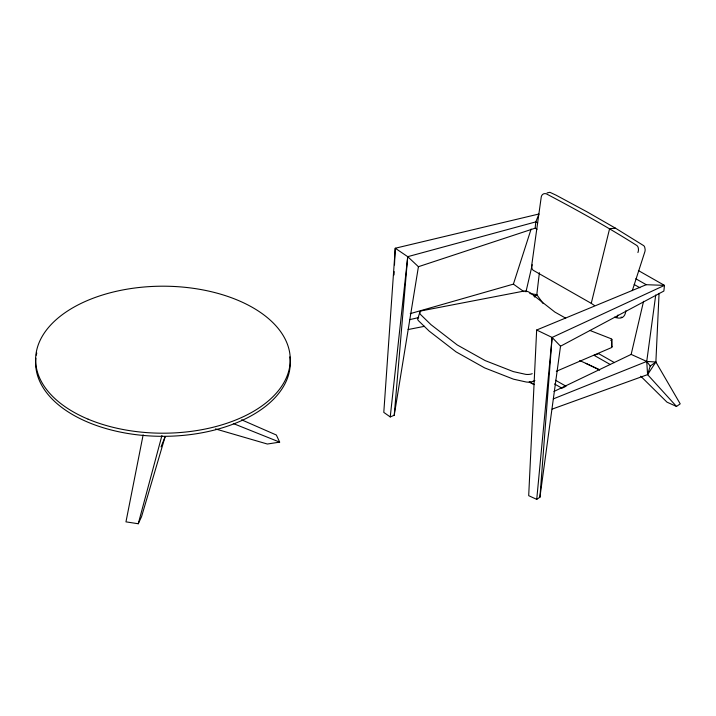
<?xml version="1.0" encoding="UTF-8"?>
<svg xmlns="http://www.w3.org/2000/svg" width="716" height="716" viewBox="0 0 716 716"><rect width="100%" height="100%" fill="white"/><g stroke="black" fill="none" stroke-linecap="round" stroke-linejoin="round"><path stroke-width="1.07" d="M394.024 274.944L394.176 271.606M394.489 264.929L395.259 248.237L538.951 214.003L535.801 221.888L535.147 228.189L418.421 266.701L407.717 256.677L395.259 248.237L383.794 412.389L390.238 416.927L394.23 415.262L418.421 266.701M536.66 330.013L528.694 495.678L536.732 499.365L539.918 497.226L560.521 346.213L552.108 337.442L536.66 330.013L646.253 284.7L664.457 285.38L663.875 291.045L560.521 346.213M552.17 409.105L647.595 374.62L655.874 362.01L659.069 293.327M539.918 497.226L552.108 337.442L664.457 285.38L638.395 270.559M394.23 415.262L407.717 256.677L535.801 221.888L537.689 222.962M536.732 499.365L552.108 337.442M390.238 416.927L407.717 256.677M534.619 297.104L536.803 294.634L539.39 272.707M655.731 295.001L646.736 361.437L647.595 374.62L676.522 406.455L680.2 403.842L655.874 362.01L646.736 361.437L631.163 354.402L553.942 391.482M419.845 312.14L417.67 319.255A4.842 2.846 19.3 0 0 418.618 320.84L429.135 331.069L456.065 351.878L484.651 367.899L513.533 379.185L526.081 381.977A4.744 1.334 -4.3 0 0 528.202 382.147L530.574 381.968A4.457 1.253 -4.3 0 0 532.57 381.476L534.879 380.482M143.146 434.854L125.962 521.857L138.26 523.754L141.553 516.657L165.074 436.867L161.064 446.874M525.965 291.851L532.248 264.759M631.163 354.402L643.55 301.329M594.459 305.526L591.255 303.342L609.602 228.69L615.518 228.207L643.344 245.436A4.645 2.497 -89.1 0 1 644.704 247.181L645.125 249.347A4.332 2.327 -89.1 0 1 644.686 252.283L632.309 290.651M138.26 523.754L161.932 435.516M647.595 374.62L650.217 366.055L655.874 362.01M617.935 315.031L617.854 315.317A4.493 2.417 -89.1 0 1 615.733 317.555L615.527 317.519A3.401 2.148 87.3 0 1 614.561 317.116M410.223 313.644L513.399 284.127L531.12 229.039M625.847 310.744C625.22 316.696 622.141 319.417 615.733 317.555M637.902 252.56L638.037 252.256A4.43 2.381 -89.1 0 0 636.757 245.463C607.445 226.856 577.015 210.048 546.308 193.83A4.878 4.126 70.3 0 0 541.269 196.828L531.585 266.289A4.94 4.171 70.3 0 0 533.071 270.2L591.255 303.342M417.705 318.262L418.735 317.17M611.732 339.465L611.598 347.555L556.341 371.291M547.078 192.917L549.888 192.309L555.992 195.137L587.299 211.99L615.518 228.207M565.246 386.64L561.979 388.215L554.497 383.955M533.841 296.057L536.803 294.634L543.184 303.602M532.23 373.68L531.961 373.797A4.547 1.28 -4.3 0 1 525.544 374.316L513.309 371.595L485.117 360.578L457.229 344.951L430.96 324.652L420.713 314.664A4.645 2.73 19.3 0 1 420.892 311.057L421.464 310.842M610.632 340.288L610.9 340.181A4.797 1.343 -4.3 0 0 611.285 338.811L589.903 330.443M553.298 398.901L646.736 361.437L650.217 366.055M409.588 319.658L418.269 317.662M408.102 329.548L424.561 326.299M421.787 310.78L524.479 290.982A5.755 3.392 19.3 0 1 528.283 291.788L530.377 292.826L554.882 312.078L565.703 318.164M241.605 419.818L276.358 435.024L279.652 442.13L267.354 444.027L215.471 428.92M529.742 293.551L536.803 294.634M622.258 317.465L622.043 317.43A3.571 2.246 87.3 0 1 621.058 317.009M233.335 423.55L279.652 442.13M599.543 369.698L579.727 360.551M599.632 370.056L585.804 363.307M676.522 406.455L666.999 402.159L640.766 376.231M529.205 382.147L534.1 384.617M635.817 278.766L646.253 284.7M535.147 228.189L537.045 229.263M634.215 284.529L639.907 287.769M614.48 362.636L598.746 353.686L594.029 355.297L610.372 364.587M555.58 380.277L566.061 386.246M529.643 381.807L534.261 384.483M513.399 284.127L523.951 291.68M611.831 346.607L612.001 347.072M611.724 339.232L611.992 346.83M289.846 356.881A127.323 73.506 0 0 1 164.152 436.321A127.323 73.506 0 0 1 35.872 358.269M36.319 355.136A127.323 73.506 0 0 1 36.758 353.051M88.104 419.164A127.323 73.506 0 0 0 289.568 367.38A127.323 73.506 0 0 0 111.159 292.549A127.323 73.506 0 0 0 88.104 419.164"/></g></svg>
